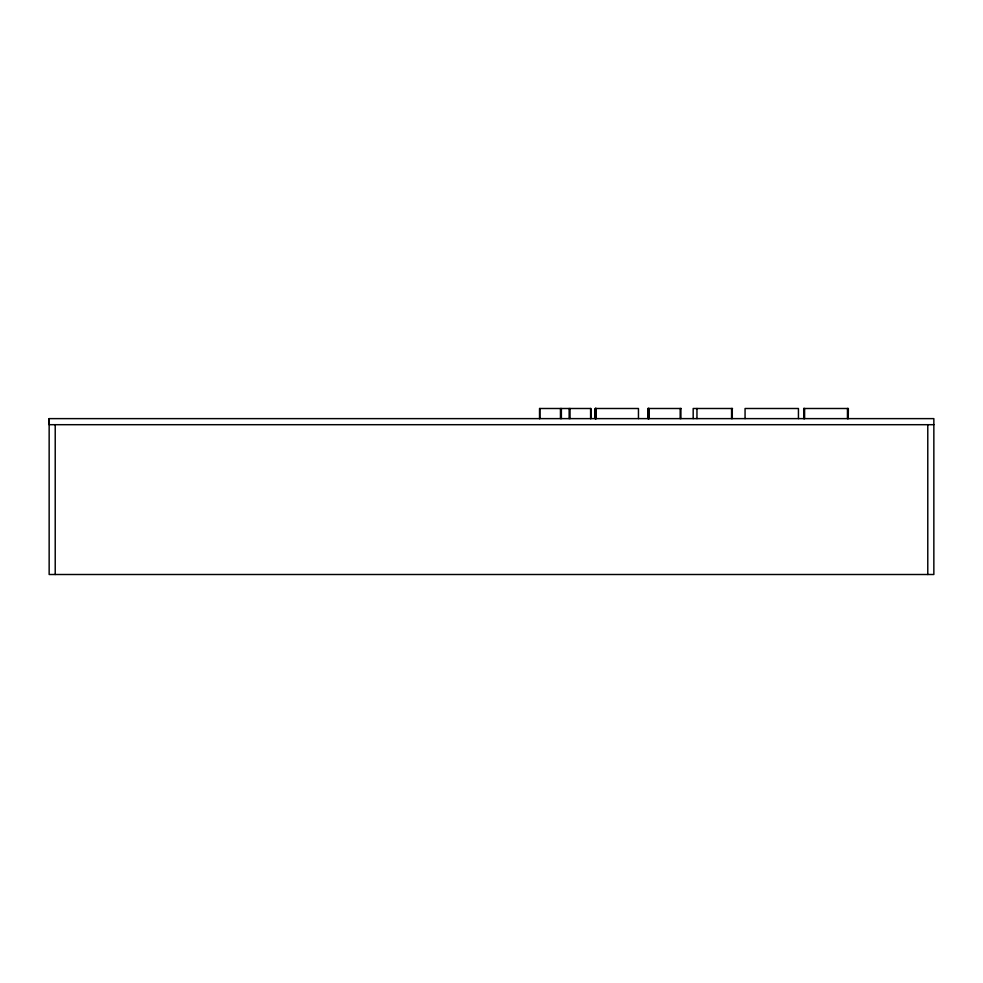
<?xml version="1.0" encoding="UTF-8"?>
<svg xmlns="http://www.w3.org/2000/svg" width="983" height="983" viewBox="0 0 983 983"><rect width="100%" height="100%" fill="white"/><g stroke="black" fill="none" stroke-linecap="round" stroke-linejoin="round"><path stroke-width="1.47" d="M49.15 418.623L49.15 574.502L933.85 574.502L933.85 418.623L49.15 418.623L49.15 424.693L933.85 424.693M647.92 408.498L681.133 408.498M732.519 408.498L693.175 408.498L693.175 418.623M803.799 408.498L803.799 418.623L803.701 408.498L848.354 408.498L848.243 418.623M927.78 424.693L927.78 574.502M847.936 408.498L847.936 418.623M847.457 408.498L847.457 418.623M804.598 408.498L804.598 418.623M804.094 408.498L804.094 418.623M798.442 418.623L798.442 408.498L745.065 408.498L745.065 418.623M732.286 408.498L732.286 418.623M731.573 408.498L731.573 418.623M696.959 408.498L696.959 418.623M680.9 408.498L680.9 418.623M680.187 408.498L680.187 418.623M649.185 408.498L649.185 418.623M648.706 408.498L648.706 418.623M648.399 408.498L648.399 418.623M648.288 408.498L648.288 418.623M648.006 408.498L648.006 418.623M638.459 418.623L638.459 408.498L595.145 408.498L595.219 418.623M596.189 408.498L596.189 418.623M595.931 408.498L595.931 418.623M595.796 408.498L595.747 418.623M595.624 408.498L595.465 418.623M595.379 408.498L595.354 418.623M590.918 418.623L590.918 408.498L539.532 408.498L539.532 418.623M590.599 408.498L590.599 418.623M570.029 408.498L570.029 418.623M569.145 408.498L569.145 418.623M561.379 408.498L561.379 418.623M560.457 408.498L560.457 418.623M539.876 408.498L539.876 418.623M55.22 424.693L55.22 574.502"/></g></svg>
